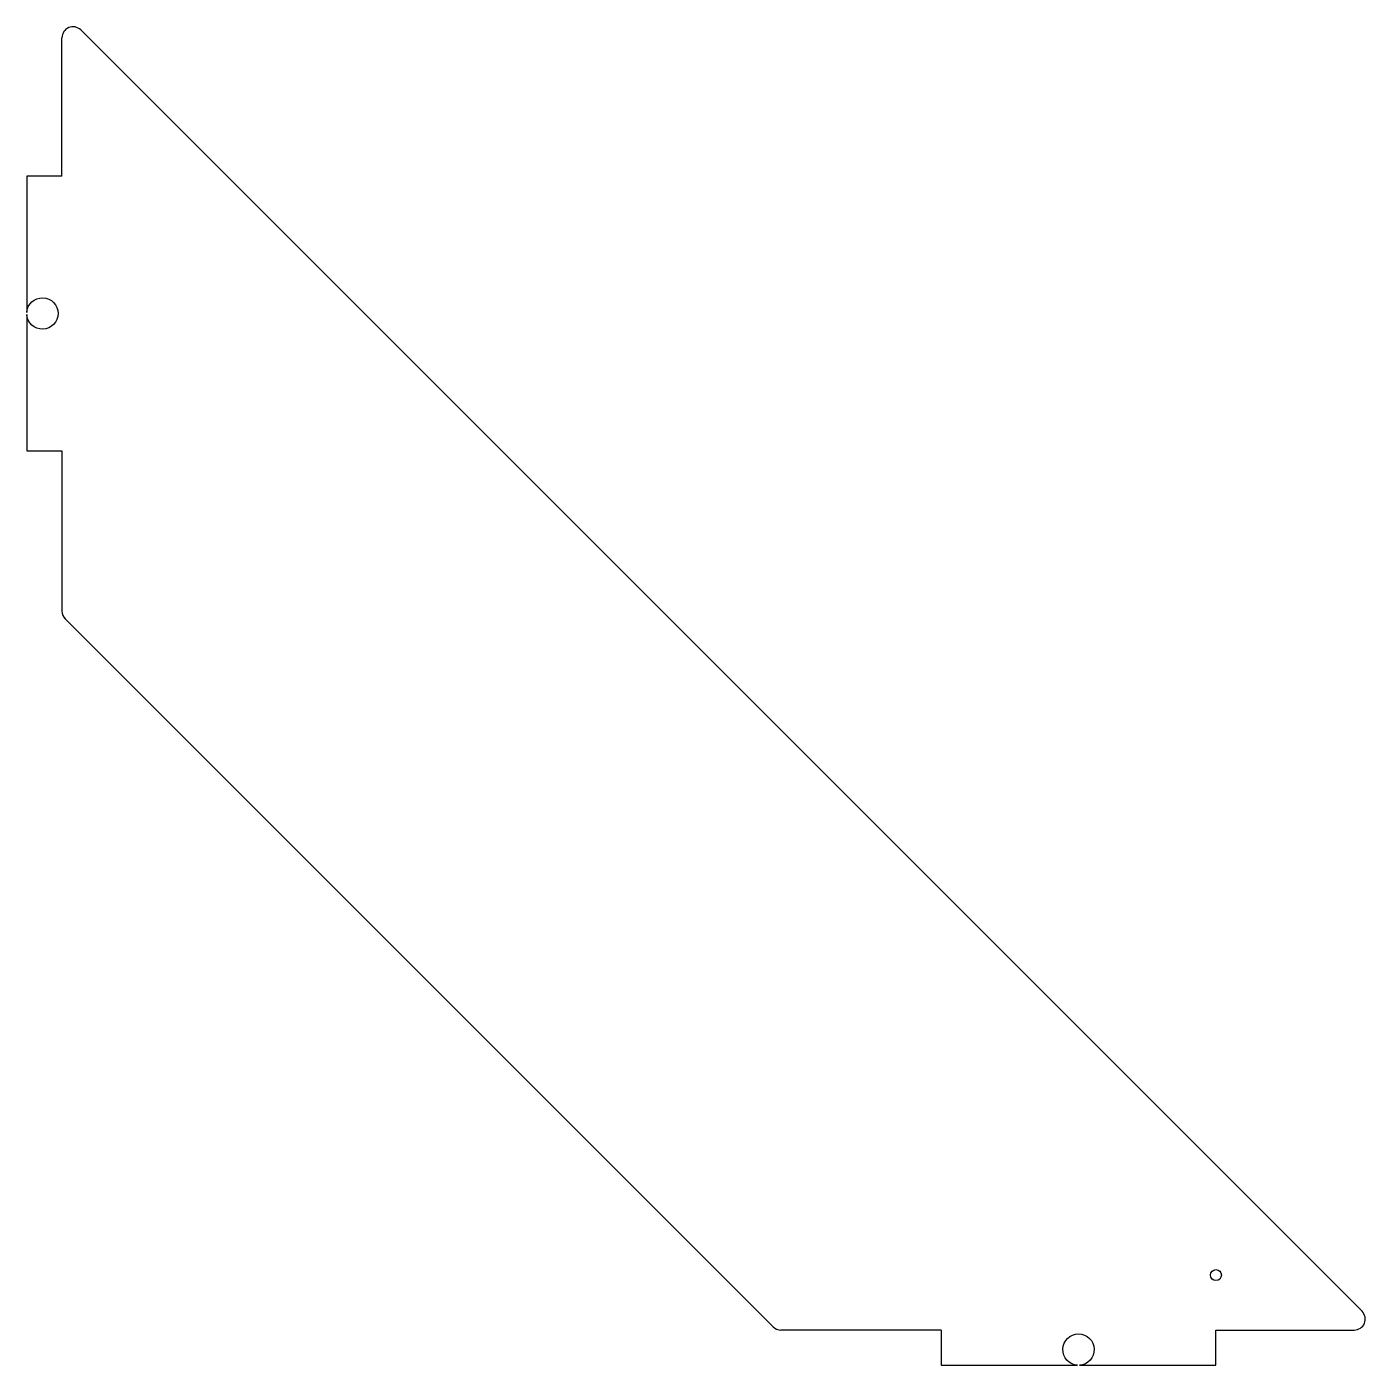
# Model space of a CAD drawing. Extents: x -1.55 to 3.24, y -1.31 to 3.48.
import ezdxf

# ---------------------------------------------------------------- set-up
doc = ezdxf.new("R2010")
doc.units = 0
doc.header["$MEASUREMENT"] = 0
doc.layers.add('VISIBLE', color=7, linetype='CONTINUOUS')

msp = doc.modelspace()

# ---------------------------------------------------------------- linework, layer by layer
at = {"layer": 'VISIBLE'}
for p, q in [((3.2289, -1.1175, 0.1181), (-1.3611, 3.4725, 0.1181)), ((-1.4283, 2.9491, 0.1181), (-1.4283, 3.4446, 0.1181)), ((-1.4283, 2.9491, 0.1181), (-1.5543, 2.9491, 0.1181)), ((-1.5543, 2.9491, 0.1181), (-1.5543, 2.4604, 0.1181)), ((-1.5543, 2.4536, 0.1181), (-1.5543, 1.9649, 0.1181)), ((-1.5543, 1.9649, 0.1181), (-1.4283, 1.9649, 0.1181)), ((-1.4283, 1.9649, 0.1181), (-1.4283, 1.3906, 0.1181)), ((-1.4168, 1.3628, 0.1181), (1.1192, -1.1732, 0.1181)), ((1.7213, -1.1847, 0.1181), (1.1471, -1.1847, 0.1181)), ((1.7213, -1.1847, 0.1181), (1.7213, -1.3107, 0.1181)), ((2.7056, -1.3107, 0.1181), (2.7056, -1.1847, 0.1181)), ((2.7056, -1.1847, 0.1181), (3.2011, -1.1847, 0.1181)), ((1.7213, -1.3107, 0.1181), (2.21, -1.3107, 0.1181)), ((2.2168, -1.3107, 0.1181), (2.7056, -1.3107, 0.1181))]:
    msp.add_line(p, q, dxfattribs=at)
msp.add_circle((2.7056, -0.9879, 0.1181), 0.0197, dxfattribs=at)
for centre, start, end in [((-1.3889, 3.4446, 0.1181), 45, 180), ((-1.3889, 1.3906, 0.1181), 180, 225), ((3.2011, -1.1453, 0.1181), 270, 45), ((1.1471, -1.1453, 0.1181), 225, 270)]:
    msp.add_arc(centre, 0.0394, start, end, dxfattribs=at)
at = {"layer": 'VISIBLE', "extrusion": (0, 0, -1)}
for centre, start, end in [((1.4983, 2.457, -0.1181), 3.4616, 356.5384), ((-2.2134, -1.2547, -0.1181), 273.4616, 266.5384)]:
    msp.add_arc(centre, 0.0561, start, end, dxfattribs=at)

doc.saveas('drawing.dxf')
